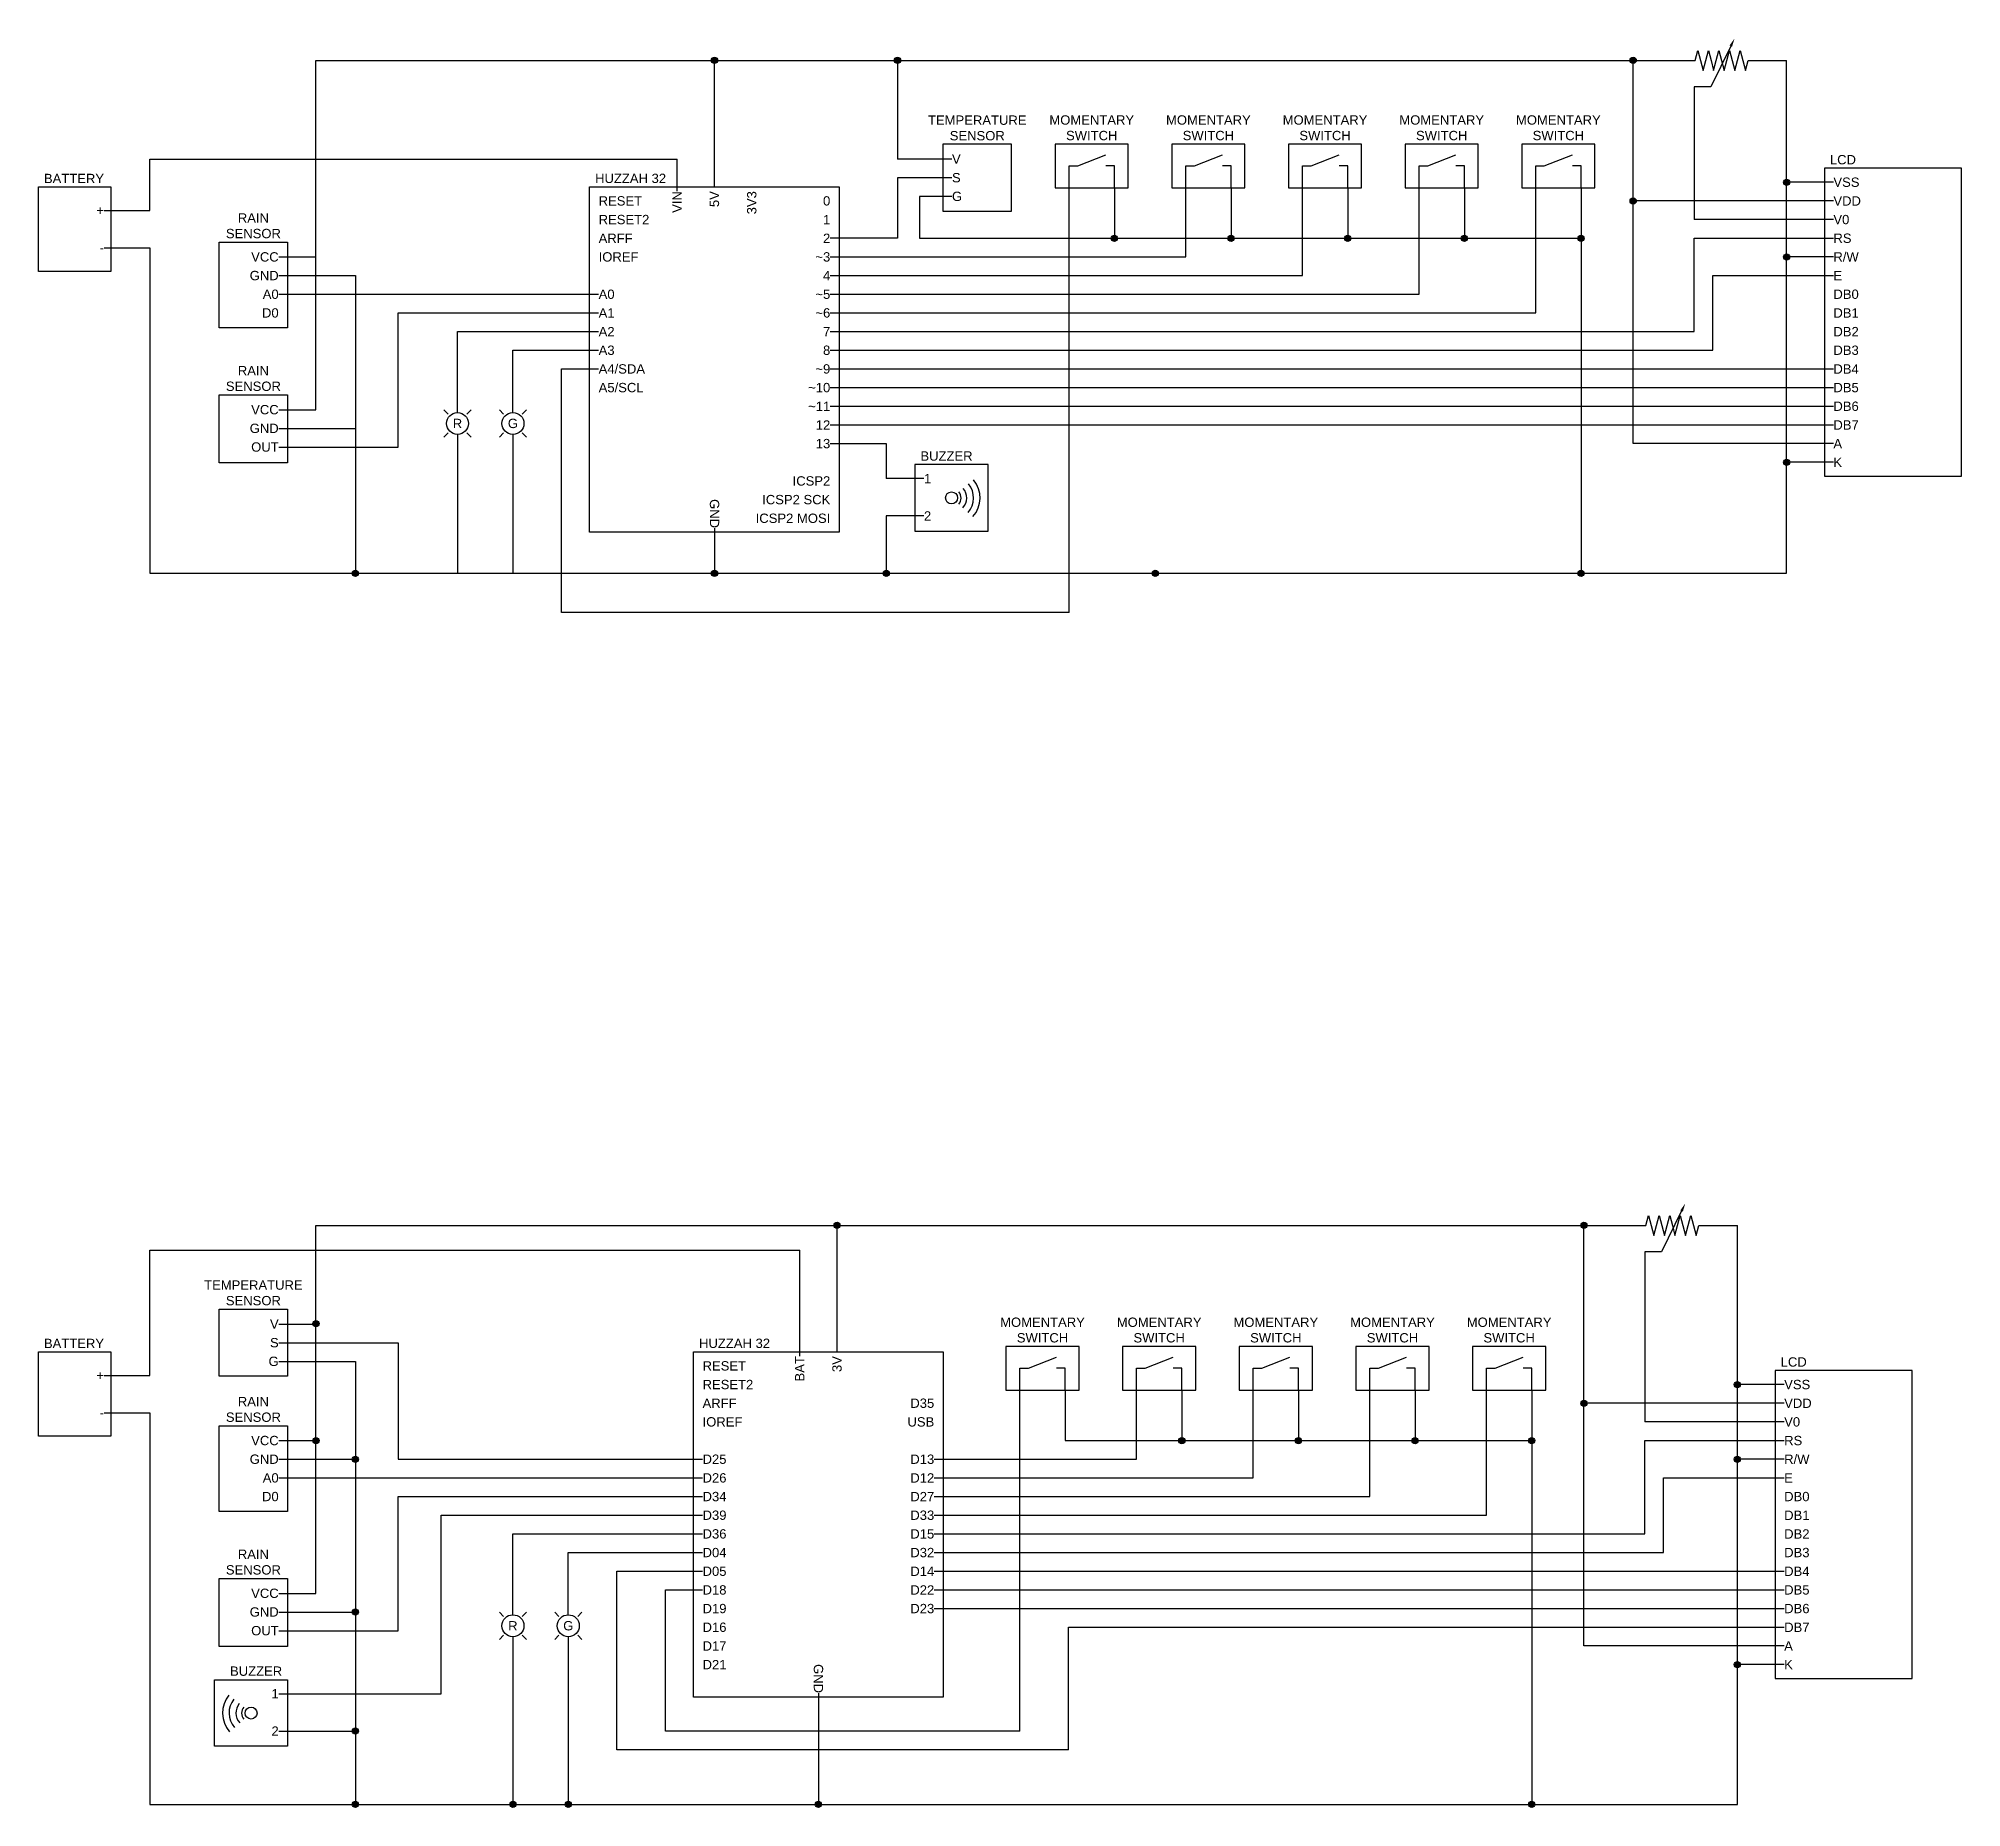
# Model space of a CAD drawing. Header units: inches. Extents: x 126.4 to 167.6, y 319.6 to 357.5.
import ezdxf
from ezdxf import colors
from ezdxf.entities.mleader import LeaderData, LeaderLine
from ezdxf.math import Vec2, Vec3

# ---------------------------------------------------------------- set-up
doc = ezdxf.new("R2010")
doc.units = ezdxf.units.IN
doc.header["$MEASUREMENT"] = 0
doc.styles.get("Standard").update_dxf_attribs({"font": 'arial.ttf'})

msp = doc.modelspace()

# ---------------------------------------------------------------- hatches: boundary and pattern name
h = msp.add_hatch(color=1)
h.dxf.hatch_style = 1
edge = h.paths.add_edge_path()
edge.add_arc((140.878, 356.984), 0.0669, 0, 360)
h = msp.add_hatch(color=1)
h.dxf.hatch_style = 1
edge = h.paths.add_edge_path()
edge.add_arc((144.801, 356.984), 0.0669, 0, 360)
h = msp.add_hatch(color=1)
h.dxf.hatch_style = 1
edge = h.paths.add_edge_path()
edge.add_arc((160.565, 356.984), 0.0669, 0, 360)
h = msp.add_hatch(color=3)
h.dxf.hatch_style = 1
edge = h.paths.add_edge_path()
edge.add_arc((163.854, 354.373), 0.0669, 0, 360)
h = msp.add_hatch(color=1)
h.dxf.hatch_style = 1
edge = h.paths.add_edge_path()
edge.add_arc((160.565, 353.973), 0.0669, 0, 360)
h = msp.add_hatch(color=3)
h.dxf.hatch_style = 1
edge = h.paths.add_edge_path()
edge.add_arc((149.448, 353.173), 0.0669, 0, 360)
h = msp.add_hatch(color=3)
h.dxf.hatch_style = 1
edge = h.paths.add_edge_path()
edge.add_arc((151.948, 353.173), 0.0669, 0, 360)
h = msp.add_hatch(color=3)
h.dxf.hatch_style = 1
edge = h.paths.add_edge_path()
edge.add_arc((154.448, 353.173), 0.0669, 0, 360)
h = msp.add_hatch(color=3)
h.dxf.hatch_style = 1
edge = h.paths.add_edge_path()
edge.add_arc((156.948, 353.173), 0.0669, 0, 360)
h = msp.add_hatch(color=3)
h.dxf.hatch_style = 1
edge = h.paths.add_edge_path()
edge.add_arc((159.448, 353.173), 0.0669, 0, 360)
h = msp.add_hatch(color=3)
h.dxf.hatch_style = 1
edge = h.paths.add_edge_path()
edge.add_arc((163.854, 352.773), 0.0669, 0, 360)
h = msp.add_hatch(color=3)
h.dxf.hatch_style = 1
edge = h.paths.add_edge_path()
edge.add_arc((163.854, 348.373), 0.0669, 0, 360)
h = msp.add_hatch(color=3)
h.dxf.hatch_style = 1
edge = h.paths.add_edge_path()
edge.add_arc((133.182, 345.997), 0.0669, 0, 360)
h = msp.add_hatch(color=3)
h.dxf.hatch_style = 1
edge = h.paths.add_edge_path()
edge.add_arc((140.878, 345.997), 0.0669, 0, 360)
h = msp.add_hatch(color=3)
h.dxf.hatch_style = 1
edge = h.paths.add_edge_path()
edge.add_arc((144.56, 345.997), 0.0669, 0, 360)
h = msp.add_hatch(color=3)
h.dxf.hatch_style = 1
edge = h.paths.add_edge_path()
edge.add_arc((150.324, 345.997), 0.0669, 0, 360)
h = msp.add_hatch(color=3)
h.dxf.hatch_style = 1
edge = h.paths.add_edge_path()
edge.add_arc((159.448, 345.997), 0.0669, 0, 360)
h = msp.add_hatch(color=1)
h.dxf.hatch_style = 1
edge = h.paths.add_edge_path()
edge.add_arc((143.505, 332.024), 0.0669, 0, 360)
h = msp.add_hatch(color=1)
h.dxf.hatch_style = 1
edge = h.paths.add_edge_path()
edge.add_arc((159.51, 332.024), 0.0669, 0, 360)
h = msp.add_hatch(color=1)
h.dxf.hatch_style = 1
edge = h.paths.add_edge_path()
edge.add_arc((132.338, 329.919), 0.0669, 0, 360)
h = msp.add_hatch(color=3)
h.dxf.hatch_style = 1
edge = h.paths.add_edge_path()
edge.add_arc((162.799, 328.613), 0.0669, 0, 360)
h = msp.add_hatch(color=1)
h.dxf.hatch_style = 1
edge = h.paths.add_edge_path()
edge.add_arc((159.51, 328.213), 0.0669, 0, 360)
h = msp.add_hatch(color=1)
h.dxf.hatch_style = 1
edge = h.paths.add_edge_path()
edge.add_arc((132.338, 327.413), 0.0669, 0, 360)
h = msp.add_hatch(color=3)
h.dxf.hatch_style = 1
edge = h.paths.add_edge_path()
edge.add_arc((150.893, 327.413), 0.0669, 0, 360)
h = msp.add_hatch(color=3)
h.dxf.hatch_style = 1
edge = h.paths.add_edge_path()
edge.add_arc((153.393, 327.413), 0.0669, 0, 360)
h = msp.add_hatch(color=3)
h.dxf.hatch_style = 1
edge = h.paths.add_edge_path()
edge.add_arc((155.893, 327.413), 0.0669, 0, 360)
h = msp.add_hatch(color=3)
h.dxf.hatch_style = 1
edge = h.paths.add_edge_path()
edge.add_arc((158.393, 327.413), 0.0669, 0, 360)
h = msp.add_hatch(color=3)
h.dxf.hatch_style = 1
edge = h.paths.add_edge_path()
edge.add_arc((133.182, 327.013), 0.0669, 0, 360)
h = msp.add_hatch(color=3)
h.dxf.hatch_style = 1
edge = h.paths.add_edge_path()
edge.add_arc((162.799, 327.013), 0.0669, 0, 360)
h = msp.add_hatch(color=3)
h.dxf.hatch_style = 1
edge = h.paths.add_edge_path()
edge.add_arc((133.182, 323.74), 0.0669, 0, 360)
h = msp.add_hatch(color=3)
h.dxf.hatch_style = 1
edge = h.paths.add_edge_path()
edge.add_arc((162.799, 322.613), 0.0669, 0, 360)
h = msp.add_hatch(color=3)
h.dxf.hatch_style = 1
edge = h.paths.add_edge_path()
edge.add_arc((133.182, 321.189), 0.0669, 0, 360)
h = msp.add_hatch(color=3)
h.dxf.hatch_style = 1
edge = h.paths.add_edge_path()
edge.add_arc((133.182, 319.618), 0.0669, 0, 360)
h = msp.add_hatch(color=3)
h.dxf.hatch_style = 1
edge = h.paths.add_edge_path()
edge.add_arc((136.558, 319.618), 0.0669, 0, 360)
h = msp.add_hatch(color=3)
h.dxf.hatch_style = 1
edge = h.paths.add_edge_path()
edge.add_arc((137.745, 319.618), 0.0669, 0, 360)
h = msp.add_hatch(color=3)
h.dxf.hatch_style = 1
edge = h.paths.add_edge_path()
edge.add_arc((143.105, 319.618), 0.0669, 0, 360)
h = msp.add_hatch(color=3)
h.dxf.hatch_style = 1
edge = h.paths.add_edge_path()
edge.add_arc((158.393, 319.618), 0.0669, 0, 360)

# ---------------------------------------------------------------- linework, layer by layer
at = {"color": 1}
for p, q in [((132.338, 356.984), (161.893, 356.984)), ((132.338, 352.773), (132.338, 356.984)), ((140.878, 354.273), (140.878, 356.984)), ((160.565, 348.773), (160.565, 356.984)), ((128.781, 353.769), (128.781, 354.87)), ((128.781, 354.87), (140.078, 354.87)), ((140.078, 354.183), (140.078, 354.87)), ((145.968, 354.87), (144.801, 354.87)), ((127.796, 353.769), (128.781, 353.769)), ((132.338, 349.5), (132.338, 353.71)), ((164.857, 353.973), (160.565, 353.973)), ((131.539, 352.773), (132.338, 352.773)), ((131.539, 349.5), (132.338, 349.5)), ((164.857, 348.773), (160.565, 348.773)), ((132.338, 332.024), (160.839, 332.024)), ((132.338, 327.813), (132.338, 332.024)), ((143.505, 329.314), (143.505, 332.024)), ((159.51, 323.013), (159.51, 332.024)), ((128.781, 328.809), (128.781, 331.493)), ((128.781, 331.493), (142.705, 331.493)), ((142.705, 329.223), (142.705, 331.493)), ((131.539, 329.91), (132.338, 329.91)), ((127.796, 328.809), (128.781, 328.809)), ((132.338, 324.14), (132.338, 328.351)), ((163.802, 328.213), (159.51, 328.213)), ((131.539, 327.413), (132.338, 327.413)), ((131.539, 324.14), (132.338, 324.14)), ((163.802, 323.013), (159.51, 323.013))]:
    msp.add_line(p, q, dxfattribs=at)
for p, q in [((144.801, 356.984), (144.801, 354.87)), ((161.871, 356.415), (161.871, 353.573)), ((148.662, 354.724), (149.263, 354.961)), ((151.162, 354.724), (151.763, 354.961)), ((153.662, 354.724), (154.263, 354.961)), ((156.162, 354.724), (156.763, 354.961)), ((158.662, 354.724), (159.263, 354.961)), ((145.968, 354.47), (144.801, 354.47)), ((144.801, 354.47), (144.801, 353.173)), ((148.478, 354.256), (148.478, 354.724)), ((148.478, 354.724), (148.662, 354.724)), ((149.448, 354.724), (149.263, 354.724)), ((149.448, 354.256), (149.448, 354.724)), ((150.978, 354.256), (150.978, 354.724)), ((150.978, 354.724), (151.162, 354.724)), ((151.948, 354.724), (151.763, 354.724)), ((151.948, 354.256), (151.948, 354.724)), ((153.478, 354.256), (153.478, 354.724)), ((153.478, 354.724), (153.662, 354.724)), ((154.448, 354.724), (154.263, 354.724)), ((154.448, 354.256), (154.448, 354.724)), ((155.978, 354.256), (155.978, 354.724)), ((155.978, 354.724), (156.162, 354.724)), ((156.948, 354.724), (156.763, 354.724)), ((156.948, 354.256), (156.948, 354.724)), ((158.478, 354.256), (158.478, 354.724)), ((158.478, 354.724), (158.662, 354.724)), ((159.448, 354.724), (159.263, 354.724)), ((159.448, 354.256), (159.448, 354.724)), ((148.478, 345.155), (148.478, 354.256)), ((150.978, 352.773), (150.978, 354.256)), ((153.478, 352.373), (153.478, 354.256)), ((155.978, 351.973), (155.978, 354.256)), ((158.478, 351.573), (158.478, 354.256)), ((164.857, 353.573), (161.871, 353.573)), ((144.801, 353.173), (143.36, 353.173)), ((161.871, 351.173), (161.871, 353.173)), ((161.871, 353.173), (164.857, 353.173)), ((143.36, 352.773), (150.978, 352.773)), ((143.36, 352.373), (153.478, 352.373)), ((162.271, 350.773), (162.271, 352.373)), ((162.271, 352.373), (164.857, 352.373)), ((131.539, 351.973), (138.396, 351.973)), ((143.36, 351.973), (155.978, 351.973)), ((134.1, 348.7), (134.1, 351.573)), ((134.1, 351.573), (138.396, 351.573)), ((143.36, 351.573), (158.478, 351.573)), ((135.371, 349.441), (135.371, 351.173)), ((135.371, 351.173), (138.396, 351.173)), ((143.36, 351.173), (161.871, 351.173)), ((136.558, 349.441), (136.558, 350.773)), ((136.558, 350.773), (138.396, 350.773)), ((143.36, 350.773), (162.271, 350.773)), ((137.598, 345.155), (137.598, 350.373)), ((137.598, 350.373), (138.396, 350.373)), ((143.36, 350.373), (164.857, 350.373)), ((143.36, 349.973), (164.857, 349.973)), ((135.081, 349.494), (135.169, 349.407)), ((135.573, 349.407), (135.661, 349.494)), ((136.268, 349.494), (136.356, 349.407)), ((136.76, 349.407), (136.848, 349.494)), ((143.36, 349.573), (164.857, 349.573)), ((143.36, 349.173), (164.857, 349.173)), ((131.539, 348.7), (134.1, 348.7)), ((135.081, 348.915), (135.169, 349.002)), ((135.573, 349.002), (135.661, 348.915)), ((136.268, 348.915), (136.356, 349.002)), ((136.76, 349.002), (136.848, 348.915)), ((143.36, 348.773), (144.56, 348.773)), ((144.56, 348.773), (144.56, 348.024)), ((145.367, 348.024), (144.56, 348.024)), ((148.478, 345.155), (137.598, 345.155)), ((160.816, 331.456), (160.816, 327.813)), ((131.539, 329.51), (134.1, 329.51)), ((134.1, 329.51), (134.1, 327.013)), ((142.705, 329.314), (143.505, 329.314)), ((147.423, 328.497), (147.423, 328.964)), ((147.423, 328.964), (147.608, 328.964)), ((147.608, 328.964), (148.209, 329.202)), ((148.393, 328.964), (148.209, 328.964)), ((148.393, 328.497), (148.393, 328.964)), ((149.923, 328.497), (149.923, 328.964)), ((149.923, 328.964), (150.108, 328.964)), ((150.108, 328.964), (150.709, 329.202)), ((150.893, 328.964), (150.709, 328.964)), ((150.893, 328.497), (150.893, 328.964)), ((152.423, 328.497), (152.423, 328.964)), ((152.423, 328.964), (152.608, 328.964)), ((152.608, 328.964), (153.209, 329.202)), ((153.393, 328.964), (153.209, 328.964)), ((153.393, 328.497), (153.393, 328.964)), ((154.923, 328.497), (154.923, 328.964)), ((154.923, 328.964), (155.108, 328.964)), ((155.108, 328.964), (155.709, 329.202)), ((155.893, 328.964), (155.709, 328.964)), ((155.893, 328.497), (155.893, 328.964)), ((157.423, 328.497), (157.423, 328.964)), ((157.423, 328.964), (157.608, 328.964)), ((157.608, 328.964), (158.209, 329.202)), ((158.393, 328.964), (158.209, 328.964)), ((158.393, 328.497), (158.393, 328.964)), ((147.423, 321.19), (147.423, 328.497)), ((149.923, 327.013), (149.923, 328.497)), ((152.423, 326.613), (152.423, 328.497)), ((154.923, 326.213), (154.923, 328.497)), ((157.423, 325.813), (157.423, 328.497)), ((163.802, 327.813), (160.816, 327.813)), ((160.816, 325.413), (160.816, 327.413)), ((160.816, 327.413), (163.802, 327.413)), ((134.1, 327.013), (140.623, 327.013)), ((145.588, 327.013), (149.923, 327.013)), ((131.539, 326.613), (140.623, 326.613)), ((145.588, 326.613), (152.423, 326.613)), ((161.216, 325.013), (161.216, 326.613)), ((161.216, 326.613), (163.802, 326.613)), ((134.1, 323.34), (134.1, 326.213)), ((134.1, 326.213), (140.623, 326.213)), ((145.588, 326.213), (154.923, 326.213)), ((135.018, 321.989), (135.018, 325.813)), ((135.018, 325.813), (140.623, 325.813)), ((145.588, 325.813), (157.423, 325.813)), ((136.558, 323.682), (136.558, 325.413)), ((136.558, 325.413), (140.623, 325.413)), ((145.588, 325.413), (160.816, 325.413)), ((137.745, 323.682), (137.745, 325.013)), ((137.745, 325.013), (140.623, 325.013)), ((145.588, 325.013), (161.216, 325.013)), ((138.786, 320.79), (138.786, 324.613)), ((138.786, 324.613), (140.623, 324.613)), ((145.588, 324.613), (163.802, 324.613)), ((139.826, 324.213), (140.623, 324.213)), ((139.826, 321.19), (139.826, 324.213)), ((145.588, 324.213), (163.802, 324.213)), ((136.268, 323.735), (136.356, 323.647)), ((136.76, 323.647), (136.848, 323.735)), ((137.455, 323.735), (137.543, 323.647)), ((137.947, 323.647), (138.035, 323.735)), ((145.588, 323.813), (163.802, 323.813)), ((131.539, 323.34), (134.1, 323.34)), ((136.268, 323.155), (136.356, 323.243)), ((136.76, 323.243), (136.848, 323.155)), ((137.455, 323.155), (137.543, 323.243)), ((137.947, 323.243), (138.035, 323.155)), ((148.464, 323.413), (163.802, 323.413)), ((148.464, 320.79), (148.464, 323.413)), ((131.539, 321.989), (135.018, 321.989)), ((147.423, 321.19), (139.826, 321.19)), ((148.464, 320.79), (138.786, 320.79))]:
    msp.add_line(p, q)
at = {"color": 3}
for p, q in [((163.027, 356.984), (163.854, 356.984)), ((163.854, 345.997), (163.854, 356.984)), ((145.968, 354.07), (145.273, 354.07)), ((145.273, 354.07), (145.273, 353.173)), ((149.448, 354.256), (149.448, 353.173)), ((151.948, 354.256), (151.948, 353.173)), ((154.448, 354.256), (154.448, 353.173)), ((156.948, 354.256), (156.948, 353.173)), ((159.448, 354.256), (159.448, 345.997)), ((164.857, 354.373), (163.854, 354.373)), ((127.796, 352.969), (128.781, 352.969)), ((128.781, 352.969), (128.781, 345.997)), ((145.273, 353.173), (151.948, 353.173)), ((151.948, 353.173), (159.448, 353.173)), ((131.539, 352.373), (133.182, 352.373)), ((133.182, 352.373), (133.182, 345.997)), ((164.857, 352.773), (163.854, 352.773)), ((131.539, 349.1), (133.182, 349.1)), ((135.371, 348.968), (135.371, 345.997)), ((136.558, 348.968), (136.558, 345.997)), ((164.857, 348.373), (163.854, 348.373)), ((145.367, 347.224), (144.56, 347.224)), ((144.56, 347.224), (144.56, 345.997)), ((140.878, 346.964), (140.878, 345.997)), ((128.781, 345.997), (140.878, 345.997)), ((140.878, 345.997), (163.854, 345.997)), ((161.973, 332.024), (162.799, 332.024)), ((162.799, 319.618), (162.799, 332.024)), ((131.539, 329.11), (133.182, 329.11)), ((133.182, 329.11), (133.182, 319.551)), ((148.393, 328.497), (148.393, 327.413)), ((150.893, 328.497), (150.893, 327.413)), ((153.393, 328.497), (153.393, 327.413)), ((155.893, 328.497), (155.893, 327.413)), ((158.393, 328.497), (158.393, 319.618)), ((163.802, 328.613), (162.799, 328.613)), ((127.796, 328.009), (128.781, 328.009)), ((128.781, 328.009), (128.781, 319.618)), ((148.393, 327.413), (150.893, 327.413)), ((150.893, 327.413), (158.393, 327.413)), ((131.539, 327.013), (133.182, 327.013)), ((163.802, 327.013), (162.799, 327.013)), ((131.539, 323.74), (133.182, 323.74)), ((136.558, 323.209), (136.558, 319.618)), ((137.745, 323.209), (137.745, 319.618)), ((163.802, 322.613), (162.799, 322.613)), ((143.105, 322.004), (143.105, 319.618)), ((131.539, 321.189), (133.182, 321.189)), ((128.781, 319.618), (143.105, 319.618)), ((143.105, 319.618), (162.799, 319.618))]:
    msp.add_line(p, q, dxfattribs=at)
for points in [[(161.893, 356.984), (161.95, 357.197), (162.007, 356.984), (162.064, 356.77), (162.12, 356.984), (162.177, 357.197), (162.234, 356.984), (162.29, 356.77), (162.347, 356.984), (162.404, 357.197), (162.46, 356.984), (162.517, 356.77), (162.574, 356.984), (162.631, 357.197), (162.687, 356.984), (162.744, 356.77), (162.801, 356.984), (162.857, 357.197), (162.914, 356.984), (162.971, 356.77), (163.027, 356.984)], [(160.839, 332.024), (160.896, 332.238), (160.952, 332.024), (161.009, 331.81), (161.066, 332.024), (161.122, 332.238), (161.179, 332.024), (161.236, 331.81), (161.292, 332.024), (161.349, 332.238), (161.406, 332.024), (161.462, 331.81), (161.519, 332.024), (161.576, 332.238), (161.633, 332.024), (161.689, 331.81), (161.746, 332.024), (161.803, 332.238), (161.859, 332.024), (161.916, 331.81), (161.973, 332.024)]]:
    msp.add_lwpolyline(points)
for points in [[(147.244, 355.187), (145.775, 355.187), (145.775, 353.752), (147.244, 353.752)], [(149.747, 355.187), (148.179, 355.187), (148.179, 354.256), (149.747, 354.256)], [(152.247, 355.187), (150.679, 355.187), (150.679, 354.256), (152.247, 354.256)], [(154.747, 355.187), (153.179, 355.187), (153.179, 354.256), (154.747, 354.256)], [(157.247, 355.187), (155.679, 355.187), (155.679, 354.256), (157.247, 354.256)], [(159.747, 355.187), (158.179, 355.187), (158.179, 354.256), (159.747, 354.256)], [(167.603, 354.673), (164.665, 354.673), (164.665, 348.073), (167.603, 348.073)], [(126.391, 354.273), (127.94, 354.273), (127.94, 352.464), (126.391, 352.464)], [(138.203, 354.273), (143.552, 354.273), (143.552, 346.873), (138.203, 346.873)], [(130.262, 353.09), (131.731, 353.09), (131.731, 351.255), (130.262, 351.255)], [(130.262, 349.817), (131.731, 349.817), (131.731, 348.364), (130.262, 348.364)], [(146.743, 348.324), (145.175, 348.324), (145.175, 346.897), (146.743, 346.897)], [(130.262, 330.228), (131.731, 330.228), (131.731, 328.793), (130.262, 328.793)], [(126.391, 329.314), (127.94, 329.314), (127.94, 327.505), (126.391, 327.505)], [(140.431, 329.314), (145.78, 329.314), (145.78, 321.914), (140.431, 321.914)], [(148.692, 329.428), (147.124, 329.428), (147.124, 328.497), (148.692, 328.497)], [(151.192, 329.428), (149.624, 329.428), (149.624, 328.497), (151.192, 328.497)], [(153.692, 329.428), (152.124, 329.428), (152.124, 328.497), (153.692, 328.497)], [(156.192, 329.428), (154.624, 329.428), (154.624, 328.497), (156.192, 328.497)], [(158.692, 329.428), (157.124, 329.428), (157.124, 328.497), (158.692, 328.497)], [(166.548, 328.914), (163.61, 328.914), (163.61, 322.314), (166.548, 322.314)], [(130.262, 327.731), (131.731, 327.731), (131.731, 325.896), (130.262, 325.896)], [(130.262, 324.458), (131.731, 324.458), (131.731, 323.005), (130.262, 323.005)], [(130.163, 322.289), (131.731, 322.289), (131.731, 320.863), (130.163, 320.863)]]:
    msp.add_lwpolyline(points, close=True)
at = {"color": 1}
for centre in [(140.878, 356.984), (144.801, 356.984), (160.565, 356.984), (160.565, 353.973), (143.505, 332.024), (159.51, 332.024), (132.338, 329.919), (159.51, 328.213), (132.338, 327.413)]:
    msp.add_circle(centre, 0.0669, dxfattribs=at)
at = {"color": 3}
for centre in [(163.854, 354.373), (149.448, 353.173), (151.948, 353.173), (154.448, 353.173), (156.948, 353.173), (159.448, 353.173), (163.854, 352.773), (163.854, 348.373), (133.182, 345.997), (140.878, 345.997), (144.56, 345.997), (150.324, 345.997), (159.448, 345.997), (162.799, 328.613), (150.893, 327.413), (153.393, 327.413), (155.893, 327.413), (158.393, 327.413), (133.182, 327.013), (162.799, 327.013), (133.182, 323.74), (162.799, 322.613), (133.182, 321.189), (133.182, 319.618), (136.558, 319.618), (137.745, 319.618), (143.105, 319.618), (158.393, 319.618)]:
    msp.add_circle(centre, 0.0669, dxfattribs=at)
for centre, radius in [((135.371, 349.205), 0.236), ((136.558, 349.205), 0.236), ((145.959, 347.611), 0.129), ((136.558, 323.445), 0.236), ((137.745, 323.445), 0.236), ((130.947, 321.576), 0.129)]:
    msp.add_circle(centre, radius)
for centre, radius, start, end in [((145.959, 347.611), 0.472, 318.8578, 39.0987), ((145.959, 347.611), 0.61, 318.8578, 39.0987), ((145.959, 347.611), 0.203, 318.8578, 39.0987), ((145.959, 347.611), 0.324, 318.8578, 39.0987), ((130.947, 321.576), 0.61, 140.9013, 221.1422), ((130.947, 321.576), 0.472, 140.9013, 221.1422), ((130.947, 321.576), 0.324, 140.9013, 221.1422), ((130.947, 321.576), 0.203, 140.9013, 221.1422)]:
    msp.add_arc(centre, radius, start, end)

# ---------------------------------------------------------------- texts
at = {"char_height": 0.2}
for s, width, heights, insert, attachment_point in [('TEMPERATURE\\PSENSOR', 1.99992, [0], (146.51, 355.268), 8), ('MOMENTARY SWITCH', 1.99992, [0], (148.963, 355.54), 5), ('MOMENTARY SWITCH', 1.99992, [0], (151.463, 355.54), 5), ('MOMENTARY SWITCH', 1.99992, [0], (153.963, 355.54), 5), ('MOMENTARY SWITCH', 1.99992, [0], (156.463, 355.54), 5), ('MOMENTARY SWITCH', 1.99992, [0], (158.963, 355.54), 5), ('V', 326.64078, [0], (145.968, 354.87), 4), ('LCD', 1.99992, [0], (164.782, 354.754), 7), ('BATTERY', 1.99992, [0], (126.508, 354.354), 7), ('HUZZAH 32', 1.99992, [0], (138.32, 354.354), 7), ('S', 326.64078, [0], (145.968, 354.47), 4), ('VSS', 326.64078, [0], (164.857, 354.373), 4), ('RESET', 326.64078, [0], (138.396, 353.973), 4), ('0', 326.64078, [0], (143.36, 353.973), 6), ('G', 326.64078, [0], (145.968, 354.07), 4), ('VDD', 326.64078, [0], (164.857, 353.973), 4), ('+', 326.64078, [0], (127.796, 353.769), 6), ('RAIN\\PSENSOR', 1.99992, [0], (130.997, 353.172), 8), ('RESET2', 326.64078, [0], (138.396, 353.573), 4), ('1', 326.64078, [0], (143.36, 353.573), 6), ('V0', 326.64078, [0], (164.857, 353.573), 4), ('ARFF', 326.64078, [0], (138.396, 353.173), 4), ('2', 326.64078, [0], (143.36, 353.173), 6), ('RS', 326.64078, [0], (164.857, 353.173), 4), ('-', 326.64078, [0], (127.796, 352.969), 6), ('VCC', 326.64078, [0], (131.539, 352.773), 6), ('IOREF', 326.64078, [0], (138.396, 352.773), 4), ('~3', 326.64078, [0], (143.36, 352.773), 6), ('R/W', 326.64078, [0], (164.857, 352.773), 4), ('GND', 326.64078, [0], (131.539, 352.373), 6), ('4', 326.64078, [0], (143.36, 352.373), 6), ('E', 326.64078, [0], (164.857, 352.373), 4), ('A0', 326.64078, [0], (131.539, 351.973), 6), ('A0', 326.64078, [0], (138.396, 351.973), 4), ('~5', 326.64078, [0], (143.36, 351.973), 6), ('DB0', 326.64078, [0], (164.857, 351.973), 4), ('D0', 326.64078, [0], (131.539, 351.573), 6), ('A1', 326.64078, [0], (138.396, 351.573), 4), ('~6', 326.64078, [0], (143.36, 351.573), 6), ('DB1', 326.64078, [0], (164.857, 351.573), 4), ('A2', 326.64078, [0], (138.396, 351.173), 4), ('7', 326.64078, [0], (143.36, 351.173), 6), ('DB2', 326.64078, [0], (164.857, 351.173), 4), ('A3', 326.64078, [0], (138.396, 350.773), 4), ('8', 326.64078, [0], (143.36, 350.773), 6), ('DB3', 326.64078, [0], (164.857, 350.773), 4), ('RAIN\\PSENSOR', 1.99992, [0], (130.997, 350.168), 5), ('A4/SDA', 326.64078, [0], (138.396, 350.373), 4), ('~9', 326.64078, [0], (143.36, 350.373), 6), ('DB4', 326.64078, [0], (164.857, 350.373), 4), ('A5/SCL', 326.64078, [0], (138.396, 349.973), 4), ('~10', 326.64078, [0], (143.36, 349.973), 6), ('DB5', 326.64078, [0], (164.857, 349.973), 4), ('VCC', 326.64078, [0], (131.539, 349.5), 6), ('~11', 326.64078, [0], (143.36, 349.573), 6), ('DB6', 326.64078, [0], (164.857, 349.573), 4), ('GND', 326.64078, [0], (131.539, 349.1), 6), ('R', 1.99992, [0], (135.371, 349.205), 5), ('G', 1.99992, [0], (136.558, 349.205), 5), ('12', 326.64078, [0], (143.36, 349.173), 6), ('DB7', 326.64078, [0], (164.857, 349.173), 4), ('OUT', 326.64078, [0], (131.539, 348.7), 6), ('13', 326.64078, [0], (143.36, 348.773), 6), ('A', 326.64078, [0], (164.857, 348.773), 4), ('BUZZER', 1.99992, [0], (145.292, 348.405), 7), ('K', 326.64078, [0], (164.857, 348.373), 4), ('ICSP2', 326.64078, [0], (143.36, 347.973), 6), ('1', 326.64078, [0], (145.367, 348.024), 4), ('ICSP2 SCK', 326.64078, [0], (143.36, 347.573), 6), ('ICSP2 MOSI', 326.64078, [0], (143.36, 347.173), 6), ('2', 326.64078, [0], (145.367, 347.224), 4), ('TEMPERATURE\\PSENSOR', 1.99992, [0], (130.997, 330.309), 8), ('V', 326.64078, [0], (131.539, 329.91), 6), ('MOMENTARY SWITCH', 1.99992, [0], (147.908, 329.781), 5), ('MOMENTARY SWITCH', 1.99992, [0], (150.408, 329.781), 5), ('MOMENTARY SWITCH', 1.99992, [0], (152.908, 329.781), 5), ('MOMENTARY SWITCH', 1.99992, [0], (155.408, 329.781), 5), ('MOMENTARY SWITCH', 1.99992, [0], (157.908, 329.781), 5), ('BATTERY', 1.99992, [0], (126.508, 329.395), 7), ('S', 326.64078, [0], (131.539, 329.51), 6), ('HUZZAH 32', 1.99992, [0], (140.548, 329.395), 7), ('+', 326.64078, [0], (127.796, 328.809), 6), ('G', 326.64078, [0], (131.539, 329.11), 6), ('RESET', 326.64078, [0], (140.623, 329.013), 4), ('LCD', 1.99992, [0], (163.727, 328.995), 7), ('RESET2', 326.64078, [0], (140.623, 328.613), 4), ('VSS', 326.64078, [0], (163.802, 328.613), 4), ('RAIN\\PSENSOR', 1.99992, [0], (130.997, 327.812), 8), ('ARFF', 326.64078, [0], (140.623, 328.213), 4), ('D35', 326.64078, [0], (145.588, 328.213), 6), ('VDD', 326.64078, [0], (163.802, 328.213), 4), ('-', 326.64078, [0], (127.796, 328.009), 6), ('IOREF', 326.64078, [0], (140.623, 327.813), 4), ('USB', 326.64078, [0], (145.588, 327.813), 6), ('V0', 326.64078, [0], (163.802, 327.813), 4), ('VCC', 326.64078, [0], (131.539, 327.413), 6), ('RS', 326.64078, [0], (163.802, 327.413), 4), ('GND', 326.64078, [0], (131.539, 327.013), 6), ('D25', 326.64078, [0], (140.623, 327.013), 4), ('D13', 326.64078, [0], (145.588, 327.013), 6), ('R/W', 326.64078, [0], (163.802, 327.013), 4), ('A0', 326.64078, [0], (131.539, 326.613), 6), ('D26', 326.64078, [0], (140.623, 326.613), 4), ('D12', 326.64078, [0], (145.588, 326.613), 6), ('E', 326.64078, [0], (163.802, 326.613), 4), ('D0', 326.64078, [0], (131.539, 326.213), 6), ('D34', 326.64078, [0.204], (140.623, 326.213), 4), ('D27', 326.64078, [0], (145.588, 326.213), 6), ('DB0', 326.64078, [0], (163.802, 326.213), 4), ('D39', 326.64078, [0], (140.623, 325.813), 4), ('D33', 326.64078, [0], (145.588, 325.813), 6), ('DB1', 326.64078, [0], (163.802, 325.813), 4), ('D36', 326.64078, [0], (140.623, 325.413), 4), ('D15', 326.64078, [0], (145.588, 325.413), 6), ('DB2', 326.64078, [0], (163.802, 325.413), 4), ('RAIN\\PSENSOR', 1.99992, [0], (130.997, 324.809), 5), ('D04', 326.64078, [0], (140.623, 325.013), 4), ('D32', 326.64078, [0], (145.588, 325.013), 6), ('DB3', 326.64078, [0], (163.802, 325.013), 4), ('D05', 326.64078, [0], (140.623, 324.613), 4), ('D14', 326.64078, [0], (145.588, 324.613), 6), ('DB4', 326.64078, [0], (163.802, 324.613), 4), ('VCC', 326.64078, [0], (131.539, 324.14), 6), ('D18', 326.64078, [0], (140.623, 324.213), 4), ('D22', 326.64078, [0], (145.588, 324.213), 6), ('DB5', 326.64078, [0], (163.802, 324.213), 4), ('GND', 326.64078, [0], (131.539, 323.74), 6), ('R', 1.99992, [0], (136.558, 323.445), 5), ('G', 1.99992, [0], (137.745, 323.445), 5), ('D19', 326.64078, [0], (140.623, 323.813), 4), ('D16', 326.64078, [0], (140.623, 323.413), 4), ('D23', 326.64078, [0], (145.588, 323.813), 6), ('DB6', 326.64078, [0], (163.802, 323.813), 4), ('OUT', 326.64078, [0], (131.539, 323.34), 6), ('D17', 326.64078, [0], (140.623, 323.013), 4), ('A', 326.64078, [0], (163.802, 323.013), 4), ('DB7', 326.64078, [0], (163.802, 323.413), 4), ('D21', 326.64078, [0], (140.623, 322.613), 4), ('K', 326.64078, [0], (163.802, 322.613), 4), ('BUZZER', 1.99992, [0], (131.614, 322.371), 9), ('1', 326.64078, [0], (131.539, 321.989), 6), ('2', 326.64078, [0], (131.539, 321.189), 6)]:
    msp.add_mtext_dynamic_manual_height_columns(s, width=width, gutter_width=1, heights=heights, dxfattribs=dict(at, insert=insert, attachment_point=attachment_point))
at = {"char_height": 0.2, "attachment_point": 6}
for s, insert, rotation in [('VIN', (140.078, 354.183), 90), ('5V', (140.878, 354.183), 90), ('3V3', (141.678, 354.183), 90), ('GND', (140.878, 346.964), 270), ('BAT', (142.705, 329.223), 90), ('3V', (143.505, 329.223), 90), ('GND', (143.105, 322.004), 270)]:
    msp.add_mtext_dynamic_manual_height_columns(s, width=326.64078, gutter_width=1, heights=[0], dxfattribs=dict(at, insert=insert, rotation=rotation))

# ---------------------------------------------------------------- leaders
ml = msp.add_multileader_mtext('Standard')
ml.set_content('', color=256)
ml.set_leader_properties()
ml.build(insert=Vec2(0, 0))
ml.multileader.update_dxf_attribs({"dogleg_length": 0.36, "arrow_head_size": 0.18})
ctx = ml.context
ctx.base_point, ctx.char_height, ctx.arrow_head_size, ctx.landing_gap_size, ctx.plane_origin = Vec3(161.691, 356.415), 0.18, 0.18, 0.09, Vec3(145.448, 356.824)
ctx.text_align_type = 2
notes = []
notes.append((ctx, [(0, (1, 1, 0), (162.231, 356.415), (-1, 0), 0.36, [(0, [(162.738, 357.454)], 0, [])])]))
ctx.mtext.insert, ctx.mtext.alignment, ctx.mtext.flow_direction = Vec3(161.781, 356.505), 3, 5
ml = msp.add_multileader_mtext('Standard')
ml.set_content('', color=256)
ml.set_leader_properties()
ml.build(insert=Vec2(0, 0))
ml.multileader.update_dxf_attribs({"dogleg_length": 0.36, "arrow_head_size": 0.18})
ctx = ml.context
ctx.base_point, ctx.char_height, ctx.arrow_head_size, ctx.landing_gap_size, ctx.plane_origin = Vec3(160.636, 331.456), 0.18, 0.18, 0.09, Vec3(145.448, 331.865)
ctx.text_align_type = 2
notes.append((ctx, [(0, (1, 1, 0), (161.176, 331.456), (-1, 0), 0.36, [(0, [(161.683, 332.495)], 0, [])])]))
ctx.mtext.insert, ctx.mtext.alignment, ctx.mtext.flow_direction = Vec3(160.726, 331.546), 3, 5
for ctx, leaders in notes:
    for number, flags, end, landing, length, lines in leaders:
        leader = LeaderData()
        leader.index, (leader.has_last_leader_line, leader.has_dogleg_vector, leader.attachment_direction) = number, flags
        leader.last_leader_point, leader.dogleg_vector, leader.dogleg_length = Vec3(end), Vec3(landing), length
        for number, points, colour, breaks in lines:
            line = LeaderLine()
            line.index, line.vertices, line.color, line.breaks = number, Vec3.list(points), colors.encode_raw_color(colour), breaks
            leader.lines.append(line)
        ctx.leaders.append(leader)

doc.saveas('drawing.dxf')
